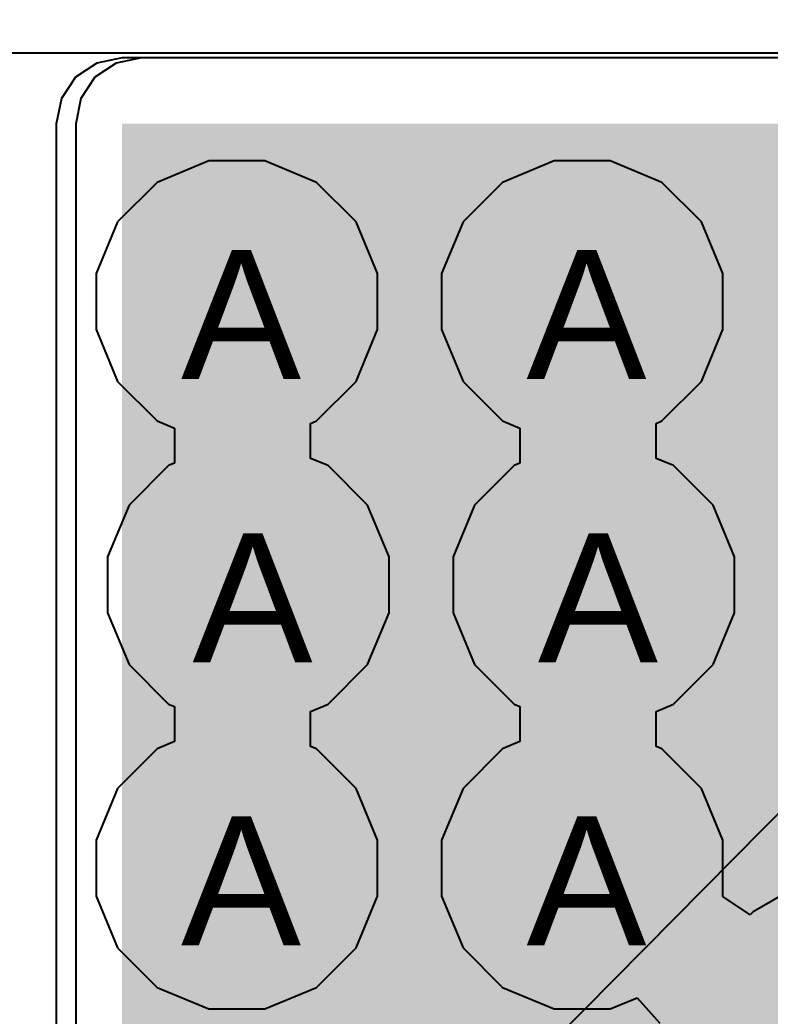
# Model space of a CAD drawing. Header units: inches. Extents: x 0 to 208, y 0 to 213.
# Drawn here: x 0.4802 to 0.5965, y 3.8837 to 4.0381 of the extents above; entities that cross this region are included whole.
import ezdxf

# ---------------------------------------------------------------- set-up
doc = ezdxf.new("R2010")
doc.units = ezdxf.units.IN
doc.header["$MEASUREMENT"] = 0
for name, color, linetype in [('Bottom Layer', 5, 'Continuous'), ('Bottom Solder', 6, 'Continuous'), ('Drill Drawing', 1, 'Continuous'), ('L2_GND1', 16, 'Continuous'), ('L3_SIG1', 76, 'Continuous'), ('L4_PWR', 90, 'Continuous'), ('L5_GND2', 156, 'Continuous'), ('L6_SIG2', 130, 'Continuous'), ('L7_GND3', 216, 'Continuous'), ('Multi-Layer', 9, 'Continuous'), ('Top Layer', 1, 'Continuous'), ('Top Solder', 216, 'Continuous'), ('Via Holes', 16, 'Continuous')]:
    doc.layers.add(name, color=color, linetype=linetype)
doc.styles.add('Arial', font='', dxfattribs={"height": 0.2})
doc.styles.get('Arial').set_extended_font_data('Arial')

# ---------------------------------------------------------------- blocks, each defined once
blk = doc.blocks.new('P____PAK_SO_8_B_114')
at = {"layer": 'Bottom Solder'}
blk.add_line((-0.01659, 0.08618), (-209.70349, 207.36439), dxfattribs=at)
blk = doc.blocks.new('DC_053D_25A_526')
at = {"layer": 'Bottom Layer'}
h = blk.add_hatch(color=5, dxfattribs=at)
edge = h.paths.add_edge_path()
edge.add_arc((0, -0.18209), 0.04724, 0, 360)
at = {"layer": 'Bottom Solder'}
h = blk.add_hatch(color=6, dxfattribs=at)
edge = h.paths.add_edge_path()
edge.add_arc((0, -0.18209), 0.04921, 0, 360)
at = {"layer": 'L2_GND1'}
h = blk.add_hatch(color=16, dxfattribs=at)
edge = h.paths.add_edge_path()
edge.add_arc((0, -0.18209), 0.04724, 0, 360)
at = {"layer": 'L3_SIG1'}
h = blk.add_hatch(color=76, dxfattribs=at)
edge = h.paths.add_edge_path()
edge.add_arc((0, -0.18209), 0.04724, 0, 360)
at = {"layer": 'L4_PWR'}
h = blk.add_hatch(color=90, dxfattribs=at)
edge = h.paths.add_edge_path()
edge.add_arc((0, -0.18209), 0.04724, 0, 360)
at = {"layer": 'L5_GND2'}
h = blk.add_hatch(color=156, dxfattribs=at)
edge = h.paths.add_edge_path()
edge.add_arc((0, -0.18209), 0.04724, 0, 360)
at = {"layer": 'L6_SIG2'}
h = blk.add_hatch(color=130, dxfattribs=at)
edge = h.paths.add_edge_path()
edge.add_arc((0, -0.18209), 0.04724, 0, 360)
at = {"layer": 'L7_GND3'}
h = blk.add_hatch(color=216, dxfattribs=at)
edge = h.paths.add_edge_path()
edge.add_arc((0, -0.18209), 0.04724, 0, 360)
at = {"layer": 'Multi-Layer'}
h = blk.add_hatch(color=9, dxfattribs=at)
edge = h.paths.add_edge_path()
edge.add_arc((0, -0.18209), 0.04724, 0, 360)
at = {"layer": 'Top Layer'}
h = blk.add_hatch(color=1, dxfattribs=at)
edge = h.paths.add_edge_path()
edge.add_arc((0, -0.18209), 0.04724, 0, 360)
at = {"layer": 'Top Solder'}
h = blk.add_hatch(color=216, dxfattribs=at)
edge = h.paths.add_edge_path()
edge.add_arc((0, -0.18209), 0.04921, 0, 360)

msp = doc.modelspace()

# ---------------------------------------------------------------- hatches: boundary and pattern name
at = {"layer": 'Bottom Layer'}
msp.add_hatch(color=5, dxfattribs=at).paths.add_polyline_path([(0.499, 3.755), (0.688, 3.755), (0.688, 4.022), (0.499, 4.022)])
h = msp.add_hatch(color=5, dxfattribs=at)
edge = h.paths.add_edge_path()
edge.add_arc((0.51379, 3.99444), 0.01181, 0, 360)
h = msp.add_hatch(color=5, dxfattribs=at)
edge = h.paths.add_edge_path()
edge.add_arc((0.56734, 3.99444), 0.01181, 0, 360)
h = msp.add_hatch(color=5, dxfattribs=at)
edge = h.paths.add_edge_path()
edge.add_arc((0.51557, 3.95055), 0.01181, 0, 360)
h = msp.add_hatch(color=5, dxfattribs=at)
edge = h.paths.add_edge_path()
edge.add_arc((0.56912, 3.95055), 0.01181, 0, 360)
h = msp.add_hatch(color=5, dxfattribs=at)
edge = h.paths.add_edge_path()
edge.add_arc((0.51379, 3.90666), 0.01181, 0, 360)
h = msp.add_hatch(color=5, dxfattribs=at)
edge = h.paths.add_edge_path()
edge.add_arc((0.56734, 3.90666), 0.01181, 0, 360)
at = {"layer": 'L2_GND1'}
h = msp.add_hatch(color=16, dxfattribs=at)
edge = h.paths.add_edge_path()
edge.add_arc((0.51379, 3.99444), 0.01181, 0, 360)
h = msp.add_hatch(color=16, dxfattribs=at)
edge = h.paths.add_edge_path()
edge.add_arc((0.56734, 3.99444), 0.01181, 0, 360)
h = msp.add_hatch(color=16, dxfattribs=at)
edge = h.paths.add_edge_path()
edge.add_arc((0.51557, 3.95055), 0.01181, 0, 360)
h = msp.add_hatch(color=16, dxfattribs=at)
edge = h.paths.add_edge_path()
edge.add_arc((0.56912, 3.95055), 0.01181, 0, 360)
h = msp.add_hatch(color=16, dxfattribs=at)
edge = h.paths.add_edge_path()
edge.add_arc((0.51379, 3.90666), 0.01181, 0, 360)
h = msp.add_hatch(color=16, dxfattribs=at)
edge = h.paths.add_edge_path()
edge.add_arc((0.56734, 3.90666), 0.01181, 0, 360)
at = {"layer": 'L3_SIG1'}
h = msp.add_hatch(color=76, dxfattribs=at)
edge = h.paths.add_edge_path()
edge.add_arc((0.51379, 3.99444), 0.01181, 0, 360)
h = msp.add_hatch(color=76, dxfattribs=at)
edge = h.paths.add_edge_path()
edge.add_arc((0.56734, 3.99444), 0.01181, 0, 360)
h = msp.add_hatch(color=76, dxfattribs=at)
edge = h.paths.add_edge_path()
edge.add_arc((0.51557, 3.95055), 0.01181, 0, 360)
h = msp.add_hatch(color=76, dxfattribs=at)
edge = h.paths.add_edge_path()
edge.add_arc((0.56912, 3.95055), 0.01181, 0, 360)
h = msp.add_hatch(color=76, dxfattribs=at)
edge = h.paths.add_edge_path()
edge.add_arc((0.51379, 3.90666), 0.01181, 0, 360)
h = msp.add_hatch(color=76, dxfattribs=at)
edge = h.paths.add_edge_path()
edge.add_arc((0.56734, 3.90666), 0.01181, 0, 360)
at = {"layer": 'L4_PWR'}
h = msp.add_hatch(color=90, dxfattribs=at)
edge = h.paths.add_edge_path()
edge.add_arc((0.51379, 3.99444), 0.01181, 0, 360)
h = msp.add_hatch(color=90, dxfattribs=at)
edge = h.paths.add_edge_path()
edge.add_arc((0.56734, 3.99444), 0.01181, 0, 360)
h = msp.add_hatch(color=90, dxfattribs=at)
edge = h.paths.add_edge_path()
edge.add_arc((0.51557, 3.95055), 0.01181, 0, 360)
h = msp.add_hatch(color=90, dxfattribs=at)
edge = h.paths.add_edge_path()
edge.add_arc((0.56912, 3.95055), 0.01181, 0, 360)
h = msp.add_hatch(color=90, dxfattribs=at)
edge = h.paths.add_edge_path()
edge.add_arc((0.51379, 3.90666), 0.01181, 0, 360)
h = msp.add_hatch(color=90, dxfattribs=at)
edge = h.paths.add_edge_path()
edge.add_arc((0.56734, 3.90666), 0.01181, 0, 360)
at = {"layer": 'L5_GND2'}
h = msp.add_hatch(color=156, dxfattribs=at)
edge = h.paths.add_edge_path()
edge.add_arc((0.51379, 3.99444), 0.01181, 0, 360)
h = msp.add_hatch(color=156, dxfattribs=at)
edge = h.paths.add_edge_path()
edge.add_arc((0.56734, 3.99444), 0.01181, 0, 360)
h = msp.add_hatch(color=156, dxfattribs=at)
edge = h.paths.add_edge_path()
edge.add_arc((0.51557, 3.95055), 0.01181, 0, 360)
h = msp.add_hatch(color=156, dxfattribs=at)
edge = h.paths.add_edge_path()
edge.add_arc((0.56912, 3.95055), 0.01181, 0, 360)
h = msp.add_hatch(color=156, dxfattribs=at)
edge = h.paths.add_edge_path()
edge.add_arc((0.51379, 3.90666), 0.01181, 0, 360)
h = msp.add_hatch(color=156, dxfattribs=at)
edge = h.paths.add_edge_path()
edge.add_arc((0.56734, 3.90666), 0.01181, 0, 360)
at = {"layer": 'L6_SIG2'}
h = msp.add_hatch(color=130, dxfattribs=at)
edge = h.paths.add_edge_path()
edge.add_arc((0.51379, 3.99444), 0.01181, 0, 360)
h = msp.add_hatch(color=130, dxfattribs=at)
edge = h.paths.add_edge_path()
edge.add_arc((0.56734, 3.99444), 0.01181, 0, 360)
h = msp.add_hatch(color=130, dxfattribs=at)
edge = h.paths.add_edge_path()
edge.add_arc((0.51557, 3.95055), 0.01181, 0, 360)
h = msp.add_hatch(color=130, dxfattribs=at)
edge = h.paths.add_edge_path()
edge.add_arc((0.56912, 3.95055), 0.01181, 0, 360)
h = msp.add_hatch(color=130, dxfattribs=at)
edge = h.paths.add_edge_path()
edge.add_arc((0.51379, 3.90666), 0.01181, 0, 360)
h = msp.add_hatch(color=130, dxfattribs=at)
edge = h.paths.add_edge_path()
edge.add_arc((0.56734, 3.90666), 0.01181, 0, 360)
at = {"layer": 'L7_GND3'}
h = msp.add_hatch(color=216, dxfattribs=at)
edge = h.paths.add_edge_path()
edge.add_arc((0.51379, 3.99444), 0.01181, 0, 360)
h = msp.add_hatch(color=216, dxfattribs=at)
edge = h.paths.add_edge_path()
edge.add_arc((0.56734, 3.99444), 0.01181, 0, 360)
h = msp.add_hatch(color=216, dxfattribs=at)
edge = h.paths.add_edge_path()
edge.add_arc((0.51557, 3.95055), 0.01181, 0, 360)
h = msp.add_hatch(color=216, dxfattribs=at)
edge = h.paths.add_edge_path()
edge.add_arc((0.56912, 3.95055), 0.01181, 0, 360)
h = msp.add_hatch(color=216, dxfattribs=at)
edge = h.paths.add_edge_path()
edge.add_arc((0.51379, 3.90666), 0.01181, 0, 360)
h = msp.add_hatch(color=216, dxfattribs=at)
edge = h.paths.add_edge_path()
edge.add_arc((0.56734, 3.90666), 0.01181, 0, 360)
at = {"layer": 'Top Layer'}
for points in [[(0.496, 3.78), (0.68606, 3.78), (0.68606, 4.022), (0.496, 4.022)], [(0.567, 3.713), (0.68606, 3.713), (0.68606, 4.008), (0.567, 4.008)]]:
    msp.add_hatch(color=1, dxfattribs=at).paths.add_polyline_path(points)
h = msp.add_hatch(color=1, dxfattribs=at)
edge = h.paths.add_edge_path()
edge.add_arc((0.51379, 3.99444), 0.01181, 0, 360)
h = msp.add_hatch(color=1, dxfattribs=at)
edge = h.paths.add_edge_path()
edge.add_arc((0.56734, 3.99444), 0.01181, 0, 360)
h = msp.add_hatch(color=1, dxfattribs=at)
edge = h.paths.add_edge_path()
edge.add_arc((0.51557, 3.95055), 0.01181, 0, 360)
h = msp.add_hatch(color=1, dxfattribs=at)
edge = h.paths.add_edge_path()
edge.add_arc((0.56912, 3.95055), 0.01181, 0, 360)
h = msp.add_hatch(color=1, dxfattribs=at)
edge = h.paths.add_edge_path()
edge.add_arc((0.51379, 3.90666), 0.01181, 0, 360)
h = msp.add_hatch(color=1, dxfattribs=at)
edge = h.paths.add_edge_path()
edge.add_arc((0.56734, 3.90666), 0.01181, 0, 360)
at = {"layer": 'Via Holes'}
h = msp.add_hatch(color=7, dxfattribs=at)
edge = h.paths.add_edge_path()
edge.add_arc((0.51379, 3.99444), 0.00591, 0, 360)
h = msp.add_hatch(color=7, dxfattribs=at)
edge = h.paths.add_edge_path()
edge.add_arc((0.56734, 3.99444), 0.00591, 0, 360)
h = msp.add_hatch(color=7, dxfattribs=at)
edge = h.paths.add_edge_path()
edge.add_arc((0.51557, 3.95055), 0.00591, 0, 360)
h = msp.add_hatch(color=7, dxfattribs=at)
edge = h.paths.add_edge_path()
edge.add_arc((0.56912, 3.95055), 0.00591, 0, 360)
h = msp.add_hatch(color=7, dxfattribs=at)
edge = h.paths.add_edge_path()
edge.add_arc((0.51379, 3.90666), 0.00591, 0, 360)
h = msp.add_hatch(color=7, dxfattribs=at)
edge = h.paths.add_edge_path()
edge.add_arc((0.56734, 3.90666), 0.00591, 0, 360)

# ---------------------------------------------------------------- linework, layer by layer
at = {"layer": 'Bottom Layer'}
for p, q in [((0.499, 4.0322), (0.4951, 4.03142)), ((0.688, 4.0322), (0.499, 4.0322)), ((0.4951, 4.03142), (0.49179, 4.02921)), ((0.49179, 4.02921), (0.48958, 4.0259)), ((0.48958, 4.0259), (0.4888, 4.022)), ((0.4888, 4.022), (0.4888, 3.755))]:
    msp.add_line(p, q, dxfattribs=at)
at = {"layer": 'L2_GND1'}
for p, q in [((0.50945, 4.01625), (0.50143, 4.01293)), ((0.51813, 4.01625), (0.50945, 4.01625)), ((0.52614, 4.01293), (0.51813, 4.01625)), ((0.563, 4.01625), (0.55498, 4.01293)), ((0.57168, 4.01625), (0.563, 4.01625)), ((0.57969, 4.01293), (0.57168, 4.01625)), ((0.50143, 4.01293), (0.4953, 4.0068)), ((0.53228, 4.0068), (0.52614, 4.01293)), ((0.55498, 4.01293), (0.54885, 4.0068)), ((0.58583, 4.0068), (0.57969, 4.01293)), ((0.4953, 4.0068), (0.49198, 3.99878)), ((0.5356, 3.99878), (0.53228, 4.0068)), ((0.54885, 4.0068), (0.54553, 3.99878)), ((0.58915, 3.99878), (0.58583, 4.0068)), ((0.49198, 3.99878), (0.49198, 3.9901)), ((0.5356, 3.9901), (0.5356, 3.99878)), ((0.54553, 3.99878), (0.54553, 3.9901)), ((0.58915, 3.9901), (0.58915, 3.99878)), ((0.49198, 3.9901), (0.4953, 3.98209)), ((0.53228, 3.98209), (0.5356, 3.9901)), ((0.54553, 3.9901), (0.54885, 3.98209)), ((0.58583, 3.98209), (0.58915, 3.9901)), ((0.4953, 3.98209), (0.50143, 3.97595)), ((0.52614, 3.97595), (0.53228, 3.98209)), ((0.54885, 3.98209), (0.55498, 3.97595)), ((0.57969, 3.97595), (0.58583, 3.98209)), ((0.50143, 3.97595), (0.50413, 3.97483)), ((0.52523, 3.97557), (0.52614, 3.97595)), ((0.52523, 3.97016), (0.52523, 3.97557)), ((0.55498, 3.97595), (0.55768, 3.97483)), ((0.57878, 3.97557), (0.57969, 3.97595)), ((0.57878, 3.97016), (0.57878, 3.97557)), ((0.50413, 3.97483), (0.50413, 3.96942)), ((0.55768, 3.97483), (0.55768, 3.96942)), ((0.50321, 3.96904), (0.49708, 3.96291)), ((0.50413, 3.96942), (0.50321, 3.96904)), ((0.52792, 3.96904), (0.52523, 3.97016)), ((0.53406, 3.96291), (0.52792, 3.96904)), ((0.55676, 3.96904), (0.55063, 3.96291)), ((0.55768, 3.96942), (0.55676, 3.96904)), ((0.58147, 3.96904), (0.57878, 3.97016)), ((0.58761, 3.96291), (0.58147, 3.96904)), ((0.49708, 3.96291), (0.49375, 3.95489)), ((0.53738, 3.95489), (0.53406, 3.96291)), ((0.55063, 3.96291), (0.54731, 3.95489)), ((0.59093, 3.95489), (0.58761, 3.96291)), ((0.49375, 3.95489), (0.49375, 3.94621)), ((0.53738, 3.94621), (0.53738, 3.95489)), ((0.54731, 3.95489), (0.54731, 3.94621)), ((0.59093, 3.94621), (0.59093, 3.95489)), ((0.49375, 3.94621), (0.49708, 3.9382)), ((0.53406, 3.9382), (0.53738, 3.94621)), ((0.54731, 3.94621), (0.55063, 3.9382)), ((0.58761, 3.9382), (0.59093, 3.94621)), ((0.49708, 3.9382), (0.50321, 3.93206)), ((0.52792, 3.93206), (0.53406, 3.9382)), ((0.55063, 3.9382), (0.55676, 3.93206)), ((0.58147, 3.93206), (0.58761, 3.9382)), ((0.50321, 3.93206), (0.50413, 3.93168)), ((0.52523, 3.93094), (0.52792, 3.93206)), ((0.55676, 3.93206), (0.55768, 3.93168)), ((0.57878, 3.93094), (0.58147, 3.93206)), ((0.50413, 3.93168), (0.50413, 3.92627)), ((0.52523, 3.92553), (0.52523, 3.93094)), ((0.55768, 3.93168), (0.55768, 3.92627)), ((0.57878, 3.92553), (0.57878, 3.93094)), ((0.50413, 3.92627), (0.50143, 3.92515)), ((0.52614, 3.92515), (0.52523, 3.92553)), ((0.55768, 3.92627), (0.55498, 3.92515)), ((0.57969, 3.92515), (0.57878, 3.92553)), ((0.50143, 3.92515), (0.4953, 3.91902)), ((0.53228, 3.91902), (0.52614, 3.92515)), ((0.55498, 3.92515), (0.54885, 3.91902)), ((0.58583, 3.91902), (0.57969, 3.92515)), ((0.4953, 3.91902), (0.49198, 3.911)), ((0.5356, 3.911), (0.53228, 3.91902)), ((0.54885, 3.91902), (0.54553, 3.911)), ((0.58915, 3.911), (0.58583, 3.91902)), ((0.49198, 3.911), (0.49198, 3.90232)), ((0.5356, 3.90232), (0.5356, 3.911)), ((0.54553, 3.911), (0.54553, 3.90232)), ((0.58915, 3.90232), (0.58915, 3.911)), ((0.60688, 3.90744), (0.59383, 3.8999)), ((0.49198, 3.90232), (0.4953, 3.89431)), ((0.53228, 3.89431), (0.5356, 3.90232)), ((0.54553, 3.90232), (0.54885, 3.89431)), ((0.58913, 3.90227), (0.58915, 3.90232)), ((0.59337, 3.89944), (0.58913, 3.90227)), ((0.59383, 3.8999), (0.59337, 3.89944)), ((0.4953, 3.89431), (0.50143, 3.88817)), ((0.52614, 3.88817), (0.53228, 3.89431)), ((0.54885, 3.89431), (0.55498, 3.88817)), ((0.50143, 3.88817), (0.50945, 3.88485)), ((0.51813, 3.88485), (0.52614, 3.88817)), ((0.55498, 3.88817), (0.563, 3.88485)), ((0.57168, 3.88485), (0.57586, 3.88658)), ((0.57586, 3.88658), (0.57934, 3.88261)), ((0.50945, 3.88485), (0.51813, 3.88485)), ((0.563, 3.88485), (0.57168, 3.88485))]:
    msp.add_line(p, q, dxfattribs=at)
at = {"layer": 'L3_SIG1'}
for p, q in [((0.50945, 4.01625), (0.50143, 4.01293)), ((0.51813, 4.01625), (0.50945, 4.01625)), ((0.52614, 4.01293), (0.51813, 4.01625)), ((0.563, 4.01625), (0.55498, 4.01293)), ((0.57168, 4.01625), (0.563, 4.01625)), ((0.57969, 4.01293), (0.57168, 4.01625)), ((0.50143, 4.01293), (0.4953, 4.0068)), ((0.53228, 4.0068), (0.52614, 4.01293)), ((0.55498, 4.01293), (0.54885, 4.0068)), ((0.58583, 4.0068), (0.57969, 4.01293)), ((0.4953, 4.0068), (0.49198, 3.99878)), ((0.5356, 3.99878), (0.53228, 4.0068)), ((0.54885, 4.0068), (0.54553, 3.99878)), ((0.58915, 3.99878), (0.58583, 4.0068)), ((0.49198, 3.99878), (0.49198, 3.9901)), ((0.5356, 3.9901), (0.5356, 3.99878)), ((0.54553, 3.99878), (0.54553, 3.9901)), ((0.58915, 3.9901), (0.58915, 3.99878)), ((0.49198, 3.9901), (0.4953, 3.98209)), ((0.53228, 3.98209), (0.5356, 3.9901)), ((0.54553, 3.9901), (0.54885, 3.98209)), ((0.58583, 3.98209), (0.58915, 3.9901)), ((0.4953, 3.98209), (0.50143, 3.97595)), ((0.52614, 3.97595), (0.53228, 3.98209)), ((0.54885, 3.98209), (0.55498, 3.97595)), ((0.57969, 3.97595), (0.58583, 3.98209)), ((0.50143, 3.97595), (0.50413, 3.97483)), ((0.52523, 3.97557), (0.52614, 3.97595)), ((0.52523, 3.97016), (0.52523, 3.97557)), ((0.55498, 3.97595), (0.55768, 3.97483)), ((0.57878, 3.97557), (0.57969, 3.97595)), ((0.57878, 3.97016), (0.57878, 3.97557)), ((0.50413, 3.97483), (0.50413, 3.96942)), ((0.55768, 3.97483), (0.55768, 3.96942)), ((0.50321, 3.96904), (0.49708, 3.96291)), ((0.50413, 3.96942), (0.50321, 3.96904)), ((0.52792, 3.96904), (0.52523, 3.97016)), ((0.53406, 3.96291), (0.52792, 3.96904)), ((0.55676, 3.96904), (0.55063, 3.96291)), ((0.55768, 3.96942), (0.55676, 3.96904)), ((0.58147, 3.96904), (0.57878, 3.97016)), ((0.58761, 3.96291), (0.58147, 3.96904)), ((0.49708, 3.96291), (0.49375, 3.95489)), ((0.53738, 3.95489), (0.53406, 3.96291)), ((0.55063, 3.96291), (0.54731, 3.95489)), ((0.59093, 3.95489), (0.58761, 3.96291)), ((0.49375, 3.95489), (0.49375, 3.94621)), ((0.53738, 3.94621), (0.53738, 3.95489)), ((0.54731, 3.95489), (0.54731, 3.94621)), ((0.59093, 3.94621), (0.59093, 3.95489)), ((0.49375, 3.94621), (0.49708, 3.9382)), ((0.53406, 3.9382), (0.53738, 3.94621)), ((0.54731, 3.94621), (0.55063, 3.9382)), ((0.58761, 3.9382), (0.59093, 3.94621)), ((0.49708, 3.9382), (0.50321, 3.93206)), ((0.52792, 3.93206), (0.53406, 3.9382)), ((0.55063, 3.9382), (0.55676, 3.93206)), ((0.58147, 3.93206), (0.58761, 3.9382)), ((0.50321, 3.93206), (0.50413, 3.93168)), ((0.52523, 3.93094), (0.52792, 3.93206)), ((0.55676, 3.93206), (0.55768, 3.93168)), ((0.57878, 3.93094), (0.58147, 3.93206)), ((0.50413, 3.93168), (0.50413, 3.92627)), ((0.52523, 3.92553), (0.52523, 3.93094)), ((0.55768, 3.93168), (0.55768, 3.92627)), ((0.57878, 3.92553), (0.57878, 3.93094)), ((0.50413, 3.92627), (0.50143, 3.92515)), ((0.52614, 3.92515), (0.52523, 3.92553)), ((0.55768, 3.92627), (0.55498, 3.92515)), ((0.57969, 3.92515), (0.57878, 3.92553)), ((0.50143, 3.92515), (0.4953, 3.91902)), ((0.53228, 3.91902), (0.52614, 3.92515)), ((0.55498, 3.92515), (0.54885, 3.91902)), ((0.58583, 3.91902), (0.57969, 3.92515)), ((0.4953, 3.91902), (0.49198, 3.911)), ((0.5356, 3.911), (0.53228, 3.91902)), ((0.54885, 3.91902), (0.54553, 3.911)), ((0.58915, 3.911), (0.58583, 3.91902)), ((0.49198, 3.911), (0.49198, 3.90232)), ((0.5356, 3.90232), (0.5356, 3.911)), ((0.54553, 3.911), (0.54553, 3.90232)), ((0.58915, 3.90232), (0.58915, 3.911)), ((0.60688, 3.90744), (0.59383, 3.8999)), ((0.49198, 3.90232), (0.4953, 3.89431)), ((0.53228, 3.89431), (0.5356, 3.90232)), ((0.54553, 3.90232), (0.54885, 3.89431)), ((0.58913, 3.90227), (0.58915, 3.90232)), ((0.59337, 3.89944), (0.58913, 3.90227)), ((0.59383, 3.8999), (0.59337, 3.89944)), ((0.4953, 3.89431), (0.50143, 3.88817)), ((0.52614, 3.88817), (0.53228, 3.89431)), ((0.54885, 3.89431), (0.55498, 3.88817)), ((0.50143, 3.88817), (0.50945, 3.88485)), ((0.51813, 3.88485), (0.52614, 3.88817)), ((0.55498, 3.88817), (0.563, 3.88485)), ((0.57168, 3.88485), (0.57586, 3.88658)), ((0.57586, 3.88658), (0.57934, 3.88261)), ((0.50945, 3.88485), (0.51813, 3.88485)), ((0.563, 3.88485), (0.57168, 3.88485))]:
    msp.add_line(p, q, dxfattribs=at)
at = {"layer": 'L4_PWR'}
for p, q in [((0.012, 4.033), (1.26876, 4.033)), ((0.50945, 4.01625), (0.50143, 4.01293)), ((0.51813, 4.01625), (0.50945, 4.01625)), ((0.52614, 4.01293), (0.51813, 4.01625)), ((0.563, 4.01625), (0.55498, 4.01293)), ((0.57168, 4.01625), (0.563, 4.01625)), ((0.57969, 4.01293), (0.57168, 4.01625)), ((0.50143, 4.01293), (0.4953, 4.0068)), ((0.53228, 4.0068), (0.52614, 4.01293)), ((0.55498, 4.01293), (0.54885, 4.0068)), ((0.58583, 4.0068), (0.57969, 4.01293)), ((0.4953, 4.0068), (0.49198, 3.99878)), ((0.5356, 3.99878), (0.53228, 4.0068)), ((0.54885, 4.0068), (0.54553, 3.99878)), ((0.58915, 3.99878), (0.58583, 4.0068)), ((0.49198, 3.99878), (0.49198, 3.9901)), ((0.5356, 3.9901), (0.5356, 3.99878)), ((0.54553, 3.99878), (0.54553, 3.9901)), ((0.58915, 3.9901), (0.58915, 3.99878)), ((0.49198, 3.9901), (0.4953, 3.98209)), ((0.53228, 3.98209), (0.5356, 3.9901)), ((0.54553, 3.9901), (0.54885, 3.98209)), ((0.58583, 3.98209), (0.58915, 3.9901)), ((0.4953, 3.98209), (0.50143, 3.97595)), ((0.52614, 3.97595), (0.53228, 3.98209)), ((0.54885, 3.98209), (0.55498, 3.97595)), ((0.57969, 3.97595), (0.58583, 3.98209)), ((0.50143, 3.97595), (0.50413, 3.97483)), ((0.52523, 3.97557), (0.52614, 3.97595)), ((0.52523, 3.97016), (0.52523, 3.97557)), ((0.55498, 3.97595), (0.55768, 3.97483)), ((0.57878, 3.97557), (0.57969, 3.97595)), ((0.57878, 3.97016), (0.57878, 3.97557)), ((0.50413, 3.97483), (0.50413, 3.96942)), ((0.55768, 3.97483), (0.55768, 3.96942)), ((0.50321, 3.96904), (0.49708, 3.96291)), ((0.50413, 3.96942), (0.50321, 3.96904)), ((0.52792, 3.96904), (0.52523, 3.97016)), ((0.53406, 3.96291), (0.52792, 3.96904)), ((0.55676, 3.96904), (0.55063, 3.96291)), ((0.55768, 3.96942), (0.55676, 3.96904)), ((0.58147, 3.96904), (0.57878, 3.97016)), ((0.58761, 3.96291), (0.58147, 3.96904)), ((0.49708, 3.96291), (0.49375, 3.95489)), ((0.53738, 3.95489), (0.53406, 3.96291)), ((0.55063, 3.96291), (0.54731, 3.95489)), ((0.59093, 3.95489), (0.58761, 3.96291)), ((0.49375, 3.95489), (0.49375, 3.94621)), ((0.53738, 3.94621), (0.53738, 3.95489)), ((0.54731, 3.95489), (0.54731, 3.94621)), ((0.59093, 3.94621), (0.59093, 3.95489)), ((0.49375, 3.94621), (0.49708, 3.9382)), ((0.53406, 3.9382), (0.53738, 3.94621)), ((0.54731, 3.94621), (0.55063, 3.9382)), ((0.58761, 3.9382), (0.59093, 3.94621)), ((0.49708, 3.9382), (0.50321, 3.93206)), ((0.52792, 3.93206), (0.53406, 3.9382)), ((0.55063, 3.9382), (0.55676, 3.93206)), ((0.58147, 3.93206), (0.58761, 3.9382)), ((0.50321, 3.93206), (0.50413, 3.93168)), ((0.52523, 3.93094), (0.52792, 3.93206)), ((0.55676, 3.93206), (0.55768, 3.93168)), ((0.57878, 3.93094), (0.58147, 3.93206)), ((0.50413, 3.93168), (0.50413, 3.92627)), ((0.52523, 3.92553), (0.52523, 3.93094)), ((0.55768, 3.93168), (0.55768, 3.92627)), ((0.57878, 3.92553), (0.57878, 3.93094)), ((0.50413, 3.92627), (0.50143, 3.92515)), ((0.52614, 3.92515), (0.52523, 3.92553)), ((0.55768, 3.92627), (0.55498, 3.92515)), ((0.57969, 3.92515), (0.57878, 3.92553)), ((0.50143, 3.92515), (0.4953, 3.91902)), ((0.53228, 3.91902), (0.52614, 3.92515)), ((0.55498, 3.92515), (0.54885, 3.91902)), ((0.58583, 3.91902), (0.57969, 3.92515)), ((0.4953, 3.91902), (0.49198, 3.911)), ((0.5356, 3.911), (0.53228, 3.91902)), ((0.54885, 3.91902), (0.54553, 3.911)), ((0.58915, 3.911), (0.58583, 3.91902)), ((0.49198, 3.911), (0.49198, 3.90232)), ((0.5356, 3.90232), (0.5356, 3.911)), ((0.54553, 3.911), (0.54553, 3.90232)), ((0.58915, 3.90232), (0.58915, 3.911)), ((0.60688, 3.90744), (0.59383, 3.8999)), ((0.49198, 3.90232), (0.4953, 3.89431)), ((0.53228, 3.89431), (0.5356, 3.90232)), ((0.54553, 3.90232), (0.54885, 3.89431)), ((0.58913, 3.90227), (0.58915, 3.90232)), ((0.59337, 3.89944), (0.58913, 3.90227)), ((0.59383, 3.8999), (0.59337, 3.89944)), ((0.4953, 3.89431), (0.50143, 3.88817)), ((0.52614, 3.88817), (0.53228, 3.89431)), ((0.54885, 3.89431), (0.55498, 3.88817)), ((0.50143, 3.88817), (0.50945, 3.88485)), ((0.51813, 3.88485), (0.52614, 3.88817)), ((0.55498, 3.88817), (0.563, 3.88485)), ((0.57168, 3.88485), (0.57586, 3.88658)), ((0.57586, 3.88658), (0.57934, 3.88261)), ((0.50945, 3.88485), (0.51813, 3.88485)), ((0.563, 3.88485), (0.57168, 3.88485))]:
    msp.add_line(p, q, dxfattribs=at)
at = {"layer": 'L5_GND2'}
for p, q in [((0.50945, 4.01625), (0.50143, 4.01293)), ((0.51813, 4.01625), (0.50945, 4.01625)), ((0.52614, 4.01293), (0.51813, 4.01625)), ((0.563, 4.01625), (0.55498, 4.01293)), ((0.57168, 4.01625), (0.563, 4.01625)), ((0.57969, 4.01293), (0.57168, 4.01625)), ((0.50143, 4.01293), (0.4953, 4.0068)), ((0.53228, 4.0068), (0.52614, 4.01293)), ((0.55498, 4.01293), (0.54885, 4.0068)), ((0.58583, 4.0068), (0.57969, 4.01293)), ((0.4953, 4.0068), (0.49198, 3.99878)), ((0.5356, 3.99878), (0.53228, 4.0068)), ((0.54885, 4.0068), (0.54553, 3.99878)), ((0.58915, 3.99878), (0.58583, 4.0068)), ((0.49198, 3.99878), (0.49198, 3.9901)), ((0.5356, 3.9901), (0.5356, 3.99878)), ((0.54553, 3.99878), (0.54553, 3.9901)), ((0.58915, 3.9901), (0.58915, 3.99878)), ((0.49198, 3.9901), (0.4953, 3.98209)), ((0.53228, 3.98209), (0.5356, 3.9901)), ((0.54553, 3.9901), (0.54885, 3.98209)), ((0.58583, 3.98209), (0.58915, 3.9901)), ((0.4953, 3.98209), (0.50143, 3.97595)), ((0.52614, 3.97595), (0.53228, 3.98209)), ((0.54885, 3.98209), (0.55498, 3.97595)), ((0.57969, 3.97595), (0.58583, 3.98209)), ((0.50143, 3.97595), (0.50413, 3.97483)), ((0.52523, 3.97557), (0.52614, 3.97595)), ((0.52523, 3.97016), (0.52523, 3.97557)), ((0.55498, 3.97595), (0.55768, 3.97483)), ((0.57878, 3.97557), (0.57969, 3.97595)), ((0.57878, 3.97016), (0.57878, 3.97557)), ((0.50413, 3.97483), (0.50413, 3.96942)), ((0.55768, 3.97483), (0.55768, 3.96942)), ((0.50321, 3.96904), (0.49708, 3.96291)), ((0.50413, 3.96942), (0.50321, 3.96904)), ((0.52792, 3.96904), (0.52523, 3.97016)), ((0.53406, 3.96291), (0.52792, 3.96904)), ((0.55676, 3.96904), (0.55063, 3.96291)), ((0.55768, 3.96942), (0.55676, 3.96904)), ((0.58147, 3.96904), (0.57878, 3.97016)), ((0.58761, 3.96291), (0.58147, 3.96904)), ((0.49708, 3.96291), (0.49375, 3.95489)), ((0.53738, 3.95489), (0.53406, 3.96291)), ((0.55063, 3.96291), (0.54731, 3.95489)), ((0.59093, 3.95489), (0.58761, 3.96291)), ((0.49375, 3.95489), (0.49375, 3.94621)), ((0.53738, 3.94621), (0.53738, 3.95489)), ((0.54731, 3.95489), (0.54731, 3.94621)), ((0.59093, 3.94621), (0.59093, 3.95489)), ((0.49375, 3.94621), (0.49708, 3.9382)), ((0.53406, 3.9382), (0.53738, 3.94621)), ((0.54731, 3.94621), (0.55063, 3.9382)), ((0.58761, 3.9382), (0.59093, 3.94621)), ((0.49708, 3.9382), (0.50321, 3.93206)), ((0.52792, 3.93206), (0.53406, 3.9382)), ((0.55063, 3.9382), (0.55676, 3.93206)), ((0.58147, 3.93206), (0.58761, 3.9382)), ((0.50321, 3.93206), (0.50413, 3.93168)), ((0.52523, 3.93094), (0.52792, 3.93206)), ((0.55676, 3.93206), (0.55768, 3.93168)), ((0.57878, 3.93094), (0.58147, 3.93206)), ((0.50413, 3.93168), (0.50413, 3.92627)), ((0.52523, 3.92553), (0.52523, 3.93094)), ((0.55768, 3.93168), (0.55768, 3.92627)), ((0.57878, 3.92553), (0.57878, 3.93094)), ((0.50413, 3.92627), (0.50143, 3.92515)), ((0.52614, 3.92515), (0.52523, 3.92553)), ((0.55768, 3.92627), (0.55498, 3.92515)), ((0.57969, 3.92515), (0.57878, 3.92553)), ((0.50143, 3.92515), (0.4953, 3.91902)), ((0.53228, 3.91902), (0.52614, 3.92515)), ((0.55498, 3.92515), (0.54885, 3.91902)), ((0.58583, 3.91902), (0.57969, 3.92515)), ((0.4953, 3.91902), (0.49198, 3.911)), ((0.5356, 3.911), (0.53228, 3.91902)), ((0.54885, 3.91902), (0.54553, 3.911)), ((0.58915, 3.911), (0.58583, 3.91902)), ((0.49198, 3.911), (0.49198, 3.90232)), ((0.5356, 3.90232), (0.5356, 3.911)), ((0.54553, 3.911), (0.54553, 3.90232)), ((0.58915, 3.90232), (0.58915, 3.911)), ((0.60688, 3.90744), (0.59383, 3.8999)), ((0.49198, 3.90232), (0.4953, 3.89431)), ((0.53228, 3.89431), (0.5356, 3.90232)), ((0.54553, 3.90232), (0.54885, 3.89431)), ((0.58913, 3.90227), (0.58915, 3.90232)), ((0.59337, 3.89944), (0.58913, 3.90227)), ((0.59383, 3.8999), (0.59337, 3.89944)), ((0.4953, 3.89431), (0.50143, 3.88817)), ((0.52614, 3.88817), (0.53228, 3.89431)), ((0.54885, 3.89431), (0.55498, 3.88817)), ((0.50143, 3.88817), (0.50945, 3.88485)), ((0.51813, 3.88485), (0.52614, 3.88817)), ((0.55498, 3.88817), (0.563, 3.88485)), ((0.57168, 3.88485), (0.57586, 3.88658)), ((0.57586, 3.88658), (0.57934, 3.88261)), ((0.50945, 3.88485), (0.51813, 3.88485)), ((0.563, 3.88485), (0.57168, 3.88485))]:
    msp.add_line(p, q, dxfattribs=at)
at = {"layer": 'L6_SIG2'}
for p, q in [((0.50945, 4.01625), (0.50143, 4.01293)), ((0.51813, 4.01625), (0.50945, 4.01625)), ((0.52614, 4.01293), (0.51813, 4.01625)), ((0.563, 4.01625), (0.55498, 4.01293)), ((0.57168, 4.01625), (0.563, 4.01625)), ((0.57969, 4.01293), (0.57168, 4.01625)), ((0.50143, 4.01293), (0.4953, 4.0068)), ((0.53228, 4.0068), (0.52614, 4.01293)), ((0.55498, 4.01293), (0.54885, 4.0068)), ((0.58583, 4.0068), (0.57969, 4.01293)), ((0.4953, 4.0068), (0.49198, 3.99878)), ((0.5356, 3.99878), (0.53228, 4.0068)), ((0.54885, 4.0068), (0.54553, 3.99878)), ((0.58915, 3.99878), (0.58583, 4.0068)), ((0.49198, 3.99878), (0.49198, 3.9901)), ((0.5356, 3.9901), (0.5356, 3.99878)), ((0.54553, 3.99878), (0.54553, 3.9901)), ((0.58915, 3.9901), (0.58915, 3.99878)), ((0.49198, 3.9901), (0.4953, 3.98209)), ((0.53228, 3.98209), (0.5356, 3.9901)), ((0.54553, 3.9901), (0.54885, 3.98209)), ((0.58583, 3.98209), (0.58915, 3.9901)), ((0.4953, 3.98209), (0.50143, 3.97595)), ((0.52614, 3.97595), (0.53228, 3.98209)), ((0.54885, 3.98209), (0.55498, 3.97595)), ((0.57969, 3.97595), (0.58583, 3.98209)), ((0.50143, 3.97595), (0.50413, 3.97483)), ((0.52523, 3.97557), (0.52614, 3.97595)), ((0.52523, 3.97016), (0.52523, 3.97557)), ((0.55498, 3.97595), (0.55768, 3.97483)), ((0.57878, 3.97557), (0.57969, 3.97595)), ((0.57878, 3.97016), (0.57878, 3.97557)), ((0.50413, 3.97483), (0.50413, 3.96942)), ((0.55768, 3.97483), (0.55768, 3.96942)), ((0.50321, 3.96904), (0.49708, 3.96291)), ((0.50413, 3.96942), (0.50321, 3.96904)), ((0.52792, 3.96904), (0.52523, 3.97016)), ((0.53406, 3.96291), (0.52792, 3.96904)), ((0.55676, 3.96904), (0.55063, 3.96291)), ((0.55768, 3.96942), (0.55676, 3.96904)), ((0.58147, 3.96904), (0.57878, 3.97016)), ((0.58761, 3.96291), (0.58147, 3.96904)), ((0.49708, 3.96291), (0.49375, 3.95489)), ((0.53738, 3.95489), (0.53406, 3.96291)), ((0.55063, 3.96291), (0.54731, 3.95489)), ((0.59093, 3.95489), (0.58761, 3.96291)), ((0.49375, 3.95489), (0.49375, 3.94621)), ((0.53738, 3.94621), (0.53738, 3.95489)), ((0.54731, 3.95489), (0.54731, 3.94621)), ((0.59093, 3.94621), (0.59093, 3.95489)), ((0.49375, 3.94621), (0.49708, 3.9382)), ((0.53406, 3.9382), (0.53738, 3.94621)), ((0.54731, 3.94621), (0.55063, 3.9382)), ((0.58761, 3.9382), (0.59093, 3.94621)), ((0.49708, 3.9382), (0.50321, 3.93206)), ((0.52792, 3.93206), (0.53406, 3.9382)), ((0.55063, 3.9382), (0.55676, 3.93206)), ((0.58147, 3.93206), (0.58761, 3.9382)), ((0.50321, 3.93206), (0.50413, 3.93168)), ((0.52523, 3.93094), (0.52792, 3.93206)), ((0.55676, 3.93206), (0.55768, 3.93168)), ((0.57878, 3.93094), (0.58147, 3.93206)), ((0.50413, 3.93168), (0.50413, 3.92627)), ((0.52523, 3.92553), (0.52523, 3.93094)), ((0.55768, 3.93168), (0.55768, 3.92627)), ((0.57878, 3.92553), (0.57878, 3.93094)), ((0.50413, 3.92627), (0.50143, 3.92515)), ((0.52614, 3.92515), (0.52523, 3.92553)), ((0.55768, 3.92627), (0.55498, 3.92515)), ((0.57969, 3.92515), (0.57878, 3.92553)), ((0.50143, 3.92515), (0.4953, 3.91902)), ((0.53228, 3.91902), (0.52614, 3.92515)), ((0.55498, 3.92515), (0.54885, 3.91902)), ((0.58583, 3.91902), (0.57969, 3.92515)), ((0.4953, 3.91902), (0.49198, 3.911)), ((0.5356, 3.911), (0.53228, 3.91902)), ((0.54885, 3.91902), (0.54553, 3.911)), ((0.58915, 3.911), (0.58583, 3.91902)), ((0.49198, 3.911), (0.49198, 3.90232)), ((0.5356, 3.90232), (0.5356, 3.911)), ((0.54553, 3.911), (0.54553, 3.90232)), ((0.58915, 3.90232), (0.58915, 3.911)), ((0.60688, 3.90744), (0.59383, 3.8999)), ((0.49198, 3.90232), (0.4953, 3.89431)), ((0.53228, 3.89431), (0.5356, 3.90232)), ((0.54553, 3.90232), (0.54885, 3.89431)), ((0.58913, 3.90227), (0.58915, 3.90232)), ((0.59337, 3.89944), (0.58913, 3.90227)), ((0.59383, 3.8999), (0.59337, 3.89944)), ((0.4953, 3.89431), (0.50143, 3.88817)), ((0.52614, 3.88817), (0.53228, 3.89431)), ((0.54885, 3.89431), (0.55498, 3.88817)), ((0.50143, 3.88817), (0.50945, 3.88485)), ((0.51813, 3.88485), (0.52614, 3.88817)), ((0.55498, 3.88817), (0.563, 3.88485)), ((0.57168, 3.88485), (0.57586, 3.88658)), ((0.57586, 3.88658), (0.57934, 3.88261)), ((0.50945, 3.88485), (0.51813, 3.88485)), ((0.563, 3.88485), (0.57168, 3.88485))]:
    msp.add_line(p, q, dxfattribs=at)
at = {"layer": 'L7_GND3'}
for p, q in [((0.50945, 4.01625), (0.50143, 4.01293)), ((0.51813, 4.01625), (0.50945, 4.01625)), ((0.52614, 4.01293), (0.51813, 4.01625)), ((0.563, 4.01625), (0.55498, 4.01293)), ((0.57168, 4.01625), (0.563, 4.01625)), ((0.57969, 4.01293), (0.57168, 4.01625)), ((0.50143, 4.01293), (0.4953, 4.0068)), ((0.53228, 4.0068), (0.52614, 4.01293)), ((0.55498, 4.01293), (0.54885, 4.0068)), ((0.58583, 4.0068), (0.57969, 4.01293)), ((0.4953, 4.0068), (0.49198, 3.99878)), ((0.5356, 3.99878), (0.53228, 4.0068)), ((0.54885, 4.0068), (0.54553, 3.99878)), ((0.58915, 3.99878), (0.58583, 4.0068)), ((0.49198, 3.99878), (0.49198, 3.9901)), ((0.5356, 3.9901), (0.5356, 3.99878)), ((0.54553, 3.99878), (0.54553, 3.9901)), ((0.58915, 3.9901), (0.58915, 3.99878)), ((0.49198, 3.9901), (0.4953, 3.98209)), ((0.53228, 3.98209), (0.5356, 3.9901)), ((0.54553, 3.9901), (0.54885, 3.98209)), ((0.58583, 3.98209), (0.58915, 3.9901)), ((0.4953, 3.98209), (0.50143, 3.97595)), ((0.52614, 3.97595), (0.53228, 3.98209)), ((0.54885, 3.98209), (0.55498, 3.97595)), ((0.57969, 3.97595), (0.58583, 3.98209)), ((0.50143, 3.97595), (0.50413, 3.97483)), ((0.52523, 3.97557), (0.52614, 3.97595)), ((0.52523, 3.97016), (0.52523, 3.97557)), ((0.55498, 3.97595), (0.55768, 3.97483)), ((0.57878, 3.97557), (0.57969, 3.97595)), ((0.57878, 3.97016), (0.57878, 3.97557)), ((0.50413, 3.97483), (0.50413, 3.96942)), ((0.55768, 3.97483), (0.55768, 3.96942)), ((0.50321, 3.96904), (0.49708, 3.96291)), ((0.50413, 3.96942), (0.50321, 3.96904)), ((0.52792, 3.96904), (0.52523, 3.97016)), ((0.53406, 3.96291), (0.52792, 3.96904)), ((0.55676, 3.96904), (0.55063, 3.96291)), ((0.55768, 3.96942), (0.55676, 3.96904)), ((0.58147, 3.96904), (0.57878, 3.97016)), ((0.58761, 3.96291), (0.58147, 3.96904)), ((0.49708, 3.96291), (0.49375, 3.95489)), ((0.53738, 3.95489), (0.53406, 3.96291)), ((0.55063, 3.96291), (0.54731, 3.95489)), ((0.59093, 3.95489), (0.58761, 3.96291)), ((0.49375, 3.95489), (0.49375, 3.94621)), ((0.53738, 3.94621), (0.53738, 3.95489)), ((0.54731, 3.95489), (0.54731, 3.94621)), ((0.59093, 3.94621), (0.59093, 3.95489)), ((0.49375, 3.94621), (0.49708, 3.9382)), ((0.53406, 3.9382), (0.53738, 3.94621)), ((0.54731, 3.94621), (0.55063, 3.9382)), ((0.58761, 3.9382), (0.59093, 3.94621)), ((0.49708, 3.9382), (0.50321, 3.93206)), ((0.52792, 3.93206), (0.53406, 3.9382)), ((0.55063, 3.9382), (0.55676, 3.93206)), ((0.58147, 3.93206), (0.58761, 3.9382)), ((0.50321, 3.93206), (0.50413, 3.93168)), ((0.52523, 3.93094), (0.52792, 3.93206)), ((0.55676, 3.93206), (0.55768, 3.93168)), ((0.57878, 3.93094), (0.58147, 3.93206)), ((0.50413, 3.93168), (0.50413, 3.92627)), ((0.52523, 3.92553), (0.52523, 3.93094)), ((0.55768, 3.93168), (0.55768, 3.92627)), ((0.57878, 3.92553), (0.57878, 3.93094)), ((0.50413, 3.92627), (0.50143, 3.92515)), ((0.52614, 3.92515), (0.52523, 3.92553)), ((0.55768, 3.92627), (0.55498, 3.92515)), ((0.57969, 3.92515), (0.57878, 3.92553)), ((0.50143, 3.92515), (0.4953, 3.91902)), ((0.53228, 3.91902), (0.52614, 3.92515)), ((0.55498, 3.92515), (0.54885, 3.91902)), ((0.58583, 3.91902), (0.57969, 3.92515)), ((0.4953, 3.91902), (0.49198, 3.911)), ((0.5356, 3.911), (0.53228, 3.91902)), ((0.54885, 3.91902), (0.54553, 3.911)), ((0.58915, 3.911), (0.58583, 3.91902)), ((0.49198, 3.911), (0.49198, 3.90232)), ((0.5356, 3.90232), (0.5356, 3.911)), ((0.54553, 3.911), (0.54553, 3.90232)), ((0.58915, 3.90232), (0.58915, 3.911)), ((0.60688, 3.90744), (0.59383, 3.8999)), ((0.49198, 3.90232), (0.4953, 3.89431)), ((0.53228, 3.89431), (0.5356, 3.90232)), ((0.54553, 3.90232), (0.54885, 3.89431)), ((0.58913, 3.90227), (0.58915, 3.90232)), ((0.59337, 3.89944), (0.58913, 3.90227)), ((0.59383, 3.8999), (0.59337, 3.89944)), ((0.4953, 3.89431), (0.50143, 3.88817)), ((0.52614, 3.88817), (0.53228, 3.89431)), ((0.54885, 3.89431), (0.55498, 3.88817)), ((0.50143, 3.88817), (0.50945, 3.88485)), ((0.51813, 3.88485), (0.52614, 3.88817)), ((0.55498, 3.88817), (0.563, 3.88485)), ((0.57168, 3.88485), (0.57586, 3.88658)), ((0.57586, 3.88658), (0.57934, 3.88261)), ((0.50945, 3.88485), (0.51813, 3.88485)), ((0.563, 3.88485), (0.57168, 3.88485))]:
    msp.add_line(p, q, dxfattribs=at)
at = {"layer": 'Top Layer'}
for p, q in [((0.496, 4.0322), (0.4921, 4.03142)), ((0.68606, 4.0322), (0.496, 4.0322)), ((0.4921, 4.03142), (0.48879, 4.02921)), ((0.48879, 4.02921), (0.48658, 4.0259)), ((0.48658, 4.0259), (0.4858, 4.022)), ((0.4858, 4.022), (0.4858, 3.78))]:
    msp.add_line(p, q, dxfattribs=at)

# ---------------------------------------------------------------- block references
at = {"rotation": 270}
msp.add_blockref('P____PAK_SO_8_B_114', (0.165, 3.548), dxfattribs=at)
msp.add_blockref('DC_053D_25A_526', (0.62898, 4.03618))

# ---------------------------------------------------------------- texts
at = {"layer": 'Drill Drawing', "style": 'Arial'}
for p in [(0.50512, 3.98244), (0.55867, 3.98244), (0.5069, 3.93855), (0.56045, 3.93855), (0.50512, 3.89467), (0.55867, 3.89467)]:
    msp.add_text('A', height=0.02, dxfattribs=at).set_placement(p)

doc.saveas('drawing.dxf')
